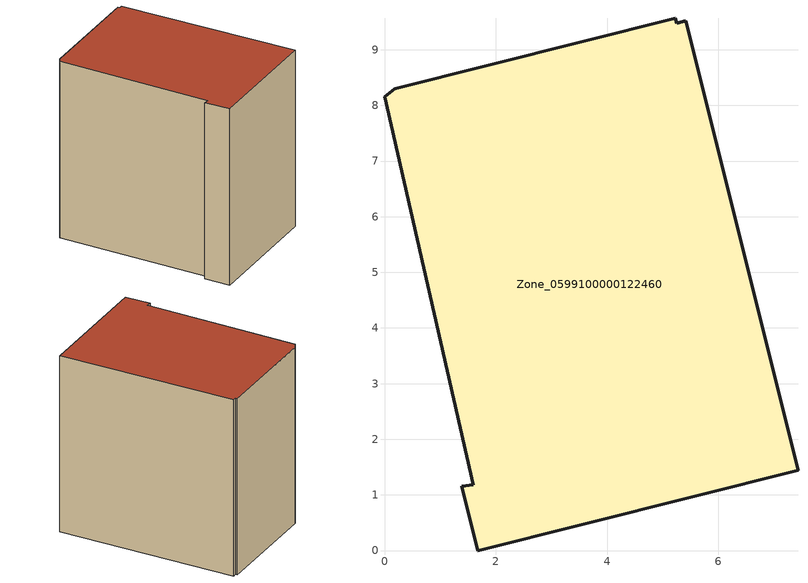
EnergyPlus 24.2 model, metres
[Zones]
Zone_0599100000122460
 floor ground (C_G): 5.25,9.48 5.41,9.52 7.43,1.44 1.68,0 1.39,1.16 1.6,1.18 0,8.16 0.18,8.3 5.22,9.56 z0
 wall outside (C_F): 5.22,9.56 0.18,8.3 0,8.16 1.6,1.18 1.39,1.16 1.68,0 7.43,1.44 5.41,9.52 5.25,9.48 5.22,9.56 z0:8.46
 roof outside (C_R): 5.25,9.48 5.22,9.56 0.18,8.3 0,8.16 1.6,1.18 1.39,1.16 1.68,0 7.43,1.44 5.41,9.52 z8.46
[BUILDING]
Pand.0599100000122460: North Axis=0; Terrain=City; Loads Convergence Tolerance Value=0.04; Temperature Convergence Tolerance Value=0.4; Solar Distribution=FullExterior; Maximum Number of Warmup Days=25; Minimum Number of Warmup Days=1
[Site:Location]
Rotterdam.The.Hague.AP_ZH_NLD Design_Conditions: Latitude=51.96; Longitude=4.45; Time Zone=1; Elevation=-4.5
[SITE:GROUNDTEMPERATURE:BUILDINGSURFACE]
18, 18, 18, 18, 18, 18, 18, 18, 18, 18, 18, 18
[MATERIAL] Thermal Absorptance=0.9; Solar Absorptance=0.7; Visible Absorptance=0.7
Name | Roughness | Thickness | Conductivity | Density | Specific Heat
G.TI.1975-1991 | MediumSmooth | 0.15 | 0.288461 | 540 | 1210
F.TI.1975-1991 | Rough | 0.3 | 0.230769 | 1920 | 840
R.TI.1975-1991 | MediumRough | 0.2 | 0.153846 | 1500 | 1000
[CONSTRUCTION]
C_G: G.TI.1975-1991
C_F: F.TI.1975-1991
C_R: R.TI.1975-1991
[ZONE]
Zone_0599100000122460: Type=1; Multiplier=1; Ceiling Height=Autocalculate; Volume=Autocalculate; Floor Area=autocalculate; Part of Total Floor Area=Yes
[ZONEINFILTRATION:DESIGNFLOWRATE]
Infil_Zone_0599100000122460: Zone or ZoneList or Space or SpaceList=Zone_0599100000122460; Schedule=AlwaysOn; Design Flow Rate Calculation Method=Flow/Area; Flow Rate per Floor Area=0.003; Constant Term Coefficient=1; Temperature Term Coefficient=0; Velocity Term Coefficient=0; Velocity Squared Term Coefficient=0
[HVACTEMPLATE:ZONE:IDEALLOADSAIRSYSTEM]
Zone_0599100000122460: Maximum Heating Supply Air Temperature=50; Minimum Cooling Supply Air Temperature=13; Maximum Heating Supply Air Humidity Ratio=0.0156; Minimum Cooling Supply Air Humidity Ratio=0.0077; Heating Limit=NoLimit; Cooling Limit=NoLimit; Dehumidification Control Type=ConstantSensibleHeatRatio; Cooling Sensible Heat Ratio=0.7; Dehumidification Setpoint=60; Humidification Control Type=None; Humidification Setpoint=30; Outdoor Air Method=None; Outdoor Air Flow Rate per Person=0.00944; Outdoor Air Flow Rate per Zone Floor Area=0; Outdoor Air Flow Rate per Zone=0; Demand Controlled Ventilation Type=None; Outdoor Air Economizer Type=NoEconomizer; Heat Recovery Type=None; Sensible Heat Recovery Effectiveness=0.7; Latent Heat Recovery Effectiveness=0.65
[ZONECONTROL:THERMOSTAT]
ThermostatControl_Zone_0599100000122460: Zone or ZoneList=Zone_0599100000122460; Control Type Schedule=DualSetpointControlType; Control 1=Thermostat_Zone_0599100000122460; Temperature Difference Between Cutout And Setpoint=0
[THERMOSTATSETPOINT:DUALSETPOINT]
Thermostat_Zone_0599100000122460: Heating Setpoint Temperature Schedule=HeatingSetpoint_Zone_0599100000122460; Cooling Setpoint Temperature Schedule=CoolingSetpoint_Zone_0599100000122460
[SCHEDULE:COMPACT]
HeatingSetpoint_Zone_0599100000122460: Through: 12/31, For: AllDays, Until: 24:00, 21
CoolingSetpoint_Zone_0599100000122460: Through: 12/31, For: AllDays, Until: 24:00, 24
DualSetpointControlType: Through: 12/31, For: AllDays, Until: 24:00, 4
AlwaysOn: Through: 12/31, For: AllDays, Until: 24:00, 1
